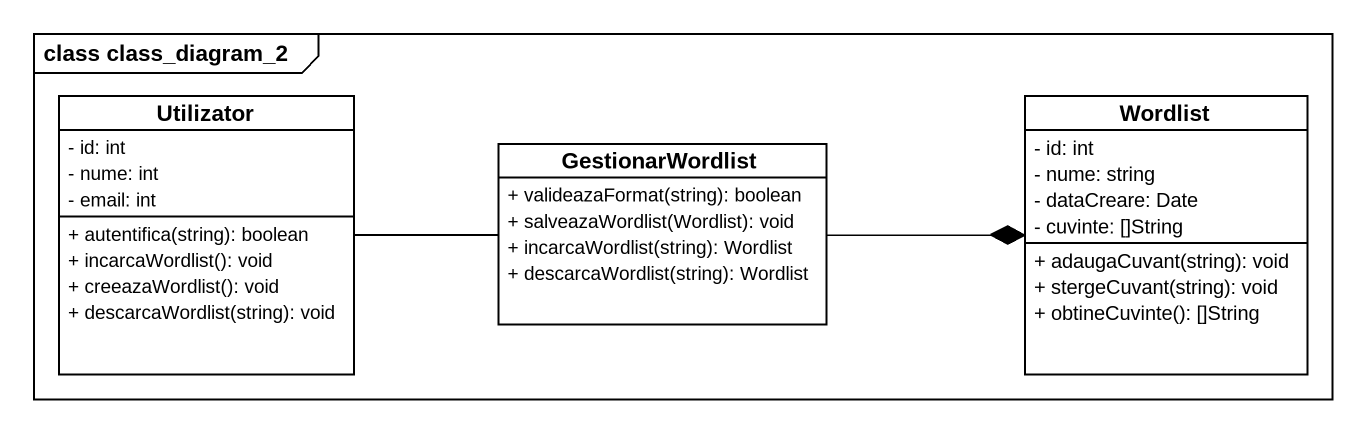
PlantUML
@startuml
mainframe class class_diagram_2
hide circle
hide empty members
skinparam classAttributeIconSize 0
class Utilizator {
  - id: int
  - nume: int
  - email: int
  + autentifica(string): boolean
  + incarcaWordlist(): void
  + creeazaWordlist(): void
  + descarcaWordlist(string): void
}
class Wordlist {
  - id: int
  - nume: string
  - dataCreare: Date
  - cuvinte: []String
  + adaugaCuvant(string): void
  + stergeCuvant(string): void
  + obtineCuvinte(): []String
}
class GestionarWordlist {
  + valideazaFormat(string): boolean
  + salveazaWordlist(Wordlist): void
  + incarcaWordlist(string): Wordlist
  + descarcaWordlist(string): Wordlist
}
Utilizator -right- GestionarWordlist
GestionarWordlist -right-* Wordlist
@enduml
